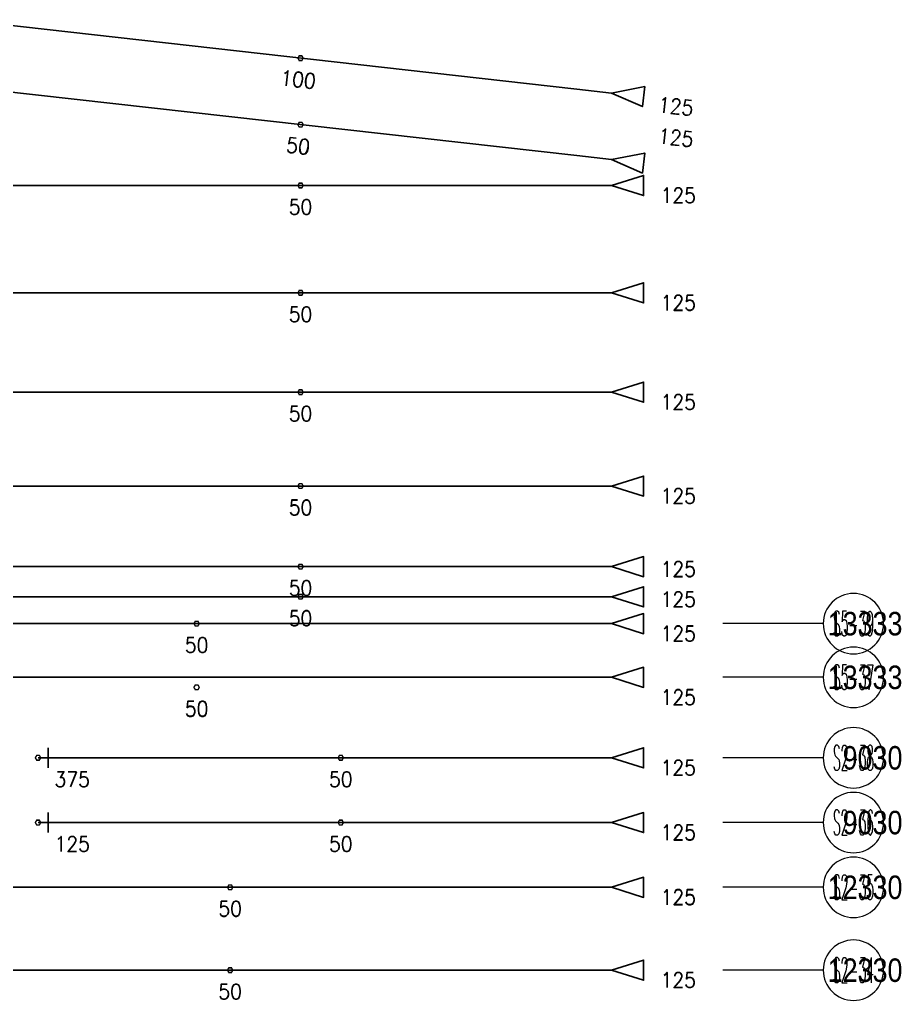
# Model space of a CAD drawing. Header units: millimetres. Extents: x 131700 to 589785, y -24154 to 46087.
# Drawn here: x 435175 to 448325, y 23634 to 38252 of the extents above; entities that cross this region are included whole.
import ezdxf
from ezdxf.enums import TextEntityAlignment as Align

# ---------------------------------------------------------------- set-up
doc = ezdxf.new("R2010")
doc.units = ezdxf.units.MM
doc.layers.get('0').update_dxf_attribs({"lineweight": 20})
doc.layers.add('ARES_TAG', color=3, linetype='Continuous')
doc.layers.add('NDC_S_TENDON', color=10, linetype='Continuous')
doc.layers.add('Current_plane_Column', color=7, linetype='Continuous', true_color=0x4b00ff)
doc.layers.add('NDC_LCAP', color=87, linetype='Continuous', plot=False)
for name, color, linetype, lineweight in [('NDC_S-TENDON', 6, 'Continuous', 35), ('NDC_S_ANNO', 7, 'Continuous', 20), ('NDC_S_SYMBOL', 1, 'Continuous', 15)]:
    doc.layers.add(name, color=color, linetype=linetype, lineweight=lineweight)
doc.styles.add('ARES_BIGTEXT', font='VHARIALN.TTF')
doc.styles.add('ARES_ROMANS_0.36', font='romans.shx', dxfattribs={"width": 0.36, "bigfont": 'vns.shx'})
doc.styles.get("Standard").update_dxf_attribs({"font": 'arial.ttf'})

# ---------------------------------------------------------------- blocks, each defined once
blk = doc.blocks.new('*U579')
at = {"layer": 'NDC_S_TENDON'}
blk.add_line((25150, 0), (34386, -1037), dxfattribs=at)
blk.add_lwpolyline([(34903, -1095), (35397, -999), (35363, -1297), (34903, -1095), (34386, -1037)], dxfattribs=at)
at = {"layer": 'ARES_TAG', "style": 'ARES_ROMANS_0.36', "width": 0.36}
blk.add_attdef('S3', text='', height=375, rotation=6.4084, dxfattribs=at).set_placement((-31310, -1669), align=Align.MIDDLE_CENTER)
at = {"layer": 'NDC_LCAP', "style": 'ARES_BIGTEXT'}
blk.add_attdef('L', text='', height=350, rotation=6.4084, dxfattribs=at).set_placement((-32036, -1751), align=Align.MIDDLE_RIGHT)
blk = doc.blocks.new('*U580')
at = {"layer": 'NDC_S_TENDON'}
blk.add_line((25150, 0), (34386, -1037), dxfattribs=at)
blk.add_lwpolyline([(34903, -1095), (35397, -999), (35363, -1297), (34903, -1095), (34386, -1037)], dxfattribs=at)
at = {"layer": 'ARES_TAG', "style": 'ARES_ROMANS_0.36', "width": 0.36}
blk.add_attdef('S3', text='', height=375, rotation=5.4568, dxfattribs=at).set_placement((-31316, -1420), align=Align.MIDDLE_CENTER)
at = {"layer": 'NDC_LCAP', "style": 'ARES_BIGTEXT'}
blk.add_attdef('L', text='', height=350, rotation=5.4568, dxfattribs=at).set_placement((-32043, -1490), align=Align.MIDDLE_RIGHT)
blk = doc.blocks.new('*U554')
at = {"layer": 'NDC_S_SYMBOL', "color": 3}
blk.add_line((-7068, 0), (-5568, 0), dxfattribs=at)
blk.add_circle((-7518, 0), 450, dxfattribs=at)
at = {"layer": 'NDC_S_TENDON'}
for p, q in [((8795, -150), (8795, 150)), ((-3388, 0), (-500, 0)), ((-500, 0), (5123, 0)), ((5123, 0), (7945, 0)), ((7945, 0), (8945, 0))]:
    blk.add_line(p, q, dxfattribs=at)
blk.add_lwpolyline([(-3908, 0), (-4388, 150), (-4388, -150), (-3908, 0), (-3388, 0)], dxfattribs=at)
at = {"layer": 'ARES_TAG', "style": 'ARES_ROMANS_0.36', "width": 0.36}
blk.add_attdef('S3', text='', height=375, dxfattribs=at).set_placement((-7518, 0), align=Align.MIDDLE_CENTER)
at = {"layer": 'NDC_LCAP', "style": 'ARES_BIGTEXT'}
blk.add_attdef('L', text='', height=350, dxfattribs=at).set_placement((-8249, 0), align=Align.MIDDLE_RIGHT)
blk = doc.blocks.new('*U551')
at = {"layer": 'NDC_S_SYMBOL', "color": 3}
blk.add_line((-7068, 0), (-5568, 0), dxfattribs=at)
blk.add_circle((-7518, 0), 450, dxfattribs=at)
at = {"layer": 'NDC_S_TENDON'}
for p, q in [((4492, -150), (4492, 150)), ((-3388, 0), (-500, 0)), ((-500, 0), (3137, 0)), ((3137, 0), (3642, 0)), ((3642, 0), (4642, 0))]:
    blk.add_line(p, q, dxfattribs=at)
blk.add_lwpolyline([(-3908, 0), (-4388, 150), (-4388, -150), (-3908, 0), (-3388, 0)], dxfattribs=at)
at = {"layer": 'ARES_TAG', "style": 'ARES_ROMANS_0.36', "width": 0.36}
blk.add_attdef('S3', text='', height=375, dxfattribs=at).set_placement((-7518, 0), align=Align.MIDDLE_CENTER)
at = {"layer": 'NDC_LCAP', "style": 'ARES_BIGTEXT'}
blk.add_attdef('L', text='', height=350, dxfattribs=at).set_placement((-8249, 0), align=Align.MIDDLE_RIGHT)
blk = doc.blocks.new('*U552')
at = {"layer": 'NDC_S_SYMBOL', "color": 3}
blk.add_line((-7068, 0), (-5568, 0), dxfattribs=at)
blk.add_circle((-7518, 0), 450, dxfattribs=at)
at = {"layer": 'NDC_S_TENDON'}
for p, q in [((7792, -150), (7792, 150)), ((-3388, 0), (-500, 0)), ((-500, 0), (5123, 0)), ((5123, 0), (6942, 0)), ((6942, 0), (7942, 0))]:
    blk.add_line(p, q, dxfattribs=at)
blk.add_lwpolyline([(-3908, 0), (-4388, 150), (-4388, -150), (-3908, 0), (-3388, 0)], dxfattribs=at)
at = {"layer": 'ARES_TAG', "style": 'ARES_ROMANS_0.36', "width": 0.36}
blk.add_attdef('S3', text='', height=375, dxfattribs=at).set_placement((-7518, 0), align=Align.MIDDLE_CENTER)
at = {"layer": 'NDC_LCAP', "style": 'ARES_BIGTEXT'}
blk.add_attdef('L', text='', height=350, dxfattribs=at).set_placement((-8249, 0), align=Align.MIDDLE_RIGHT)
blk = doc.blocks.new('*U557')
at = {"layer": 'NDC_S_SYMBOL', "color": 3}
blk.add_line((-7068, 0), (-5568, 0), dxfattribs=at)
blk.add_circle((-7518, 0), 450, dxfattribs=at)
at = {"layer": 'NDC_S_TENDON'}
for p, q in [((7792, -150), (7792, 150)), ((-3388, 0), (-500, 0)), ((-500, 0), (5123, 0)), ((5123, 0), (6942, 0)), ((6942, 0), (7942, 0))]:
    blk.add_line(p, q, dxfattribs=at)
blk.add_lwpolyline([(-3908, 0), (-4388, 150), (-4388, -150), (-3908, 0), (-3388, 0)], dxfattribs=at)
at = {"layer": 'ARES_TAG', "style": 'ARES_ROMANS_0.36', "width": 0.36}
blk.add_attdef('S3', text='', height=375, dxfattribs=at).set_placement((-7518, 0), align=Align.MIDDLE_CENTER)
at = {"layer": 'NDC_LCAP', "style": 'ARES_BIGTEXT'}
blk.add_attdef('L', text='', height=350, dxfattribs=at).set_placement((-8249, 0), align=Align.MIDDLE_RIGHT)
blk = doc.blocks.new('*U548')
at = {"layer": 'NDC_S_SYMBOL', "color": 3}
blk.add_line((-7068, 0), (-5568, 0), dxfattribs=at)
blk.add_circle((-7518, 0), 450, dxfattribs=at)
at = {"layer": 'NDC_S_TENDON'}
for p, q in [((8795, -150), (8795, 150)), ((-3388, 0), (-500, 0)), ((-500, 0), (5123, 0)), ((5123, 0), (7945, 0)), ((7945, 0), (8945, 0))]:
    blk.add_line(p, q, dxfattribs=at)
blk.add_lwpolyline([(-3908, 0), (-4388, 150), (-4388, -150), (-3908, 0), (-3388, 0)], dxfattribs=at)
at = {"layer": 'ARES_TAG', "style": 'ARES_ROMANS_0.36', "width": 0.36}
blk.add_attdef('S3', text='', height=375, dxfattribs=at).set_placement((-7518, 0), align=Align.MIDDLE_CENTER)
at = {"layer": 'NDC_LCAP', "style": 'ARES_BIGTEXT'}
blk.add_attdef('L', text='', height=350, dxfattribs=at).set_placement((-8249, 0), align=Align.MIDDLE_RIGHT)
blk = doc.blocks.new('*U546')
at = {"layer": 'NDC_S_SYMBOL', "color": 3}
blk.add_line((-7068, 0), (-5568, 0), dxfattribs=at)
blk.add_circle((-7518, 0), 450, dxfattribs=at)
at = {"layer": 'NDC_S_TENDON'}
for p, q in [((4492, -150), (4492, 150)), ((-3388, 0), (-500, 0)), ((-500, 0), (3137, 0)), ((3137, 0), (3642, 0)), ((3642, 0), (4642, 0))]:
    blk.add_line(p, q, dxfattribs=at)
blk.add_lwpolyline([(-3908, 0), (-4388, 150), (-4388, -150), (-3908, 0), (-3388, 0)], dxfattribs=at)
at = {"layer": 'ARES_TAG', "style": 'ARES_ROMANS_0.36', "width": 0.36}
blk.add_attdef('S3', text='', height=375, dxfattribs=at).set_placement((-7518, 0), align=Align.MIDDLE_CENTER)
at = {"layer": 'NDC_LCAP', "style": 'ARES_BIGTEXT'}
blk.add_attdef('L', text='', height=350, dxfattribs=at).set_placement((-8249, 0), align=Align.MIDDLE_RIGHT)
blk = doc.blocks.new('*U581')
at = {"layer": 'NDC_S_TENDON'}
blk.add_line((5123, 0), (56672, 0), dxfattribs=at)
blk.add_lwpolyline([(57192, 0), (57672, 150), (57672, -150), (57192, 0), (56672, 0)], dxfattribs=at)
at = {"layer": 'ARES_TAG', "style": 'ARES_ROMANS_0.36', "width": 0.36}
blk.add_attdef('S3', text='', height=375, dxfattribs=at).set_placement((-10195, 0), align=Align.MIDDLE_CENTER)
at = {"layer": 'NDC_LCAP', "style": 'ARES_BIGTEXT'}
blk.add_attdef('L', text='', height=350, dxfattribs=at).set_placement((-10926, 0), align=Align.MIDDLE_RIGHT)
blk = doc.blocks.new('*U582')
at = {"layer": 'NDC_S_TENDON'}
blk.add_line((5123, 0), (56672, 0), dxfattribs=at)
blk.add_lwpolyline([(57192, 0), (57672, 150), (57672, -150), (57192, 0), (56672, 0)], dxfattribs=at)
at = {"layer": 'ARES_TAG', "style": 'ARES_ROMANS_0.36', "width": 0.36}
blk.add_attdef('S3', text='', height=375, dxfattribs=at).set_placement((-9038, 0), align=Align.MIDDLE_CENTER)
at = {"layer": 'NDC_LCAP', "style": 'ARES_BIGTEXT'}
blk.add_attdef('L', text='', height=350, dxfattribs=at).set_placement((-9769, 0), align=Align.MIDDLE_RIGHT)
blk = doc.blocks.new('*U583')
at = {"layer": 'NDC_S_TENDON'}
blk.add_line((5123, 0), (56672, 0), dxfattribs=at)
blk.add_lwpolyline([(57192, 0), (57672, 150), (57672, -150), (57192, 0), (56672, 0)], dxfattribs=at)
at = {"layer": 'ARES_TAG', "style": 'ARES_ROMANS_0.36', "width": 0.36}
blk.add_attdef('S3', text='', height=375, dxfattribs=at).set_placement((-9038, 0), align=Align.MIDDLE_CENTER)
at = {"layer": 'NDC_LCAP', "style": 'ARES_BIGTEXT'}
blk.add_attdef('L', text='', height=350, dxfattribs=at).set_placement((-9769, 0), align=Align.MIDDLE_RIGHT)
blk = doc.blocks.new('*U586')
at = {"layer": 'NDC_S_TENDON'}
blk.add_line((5123, 0), (56672, 0), dxfattribs=at)
blk.add_lwpolyline([(57192, 0), (57672, 150), (57672, -150), (57192, 0), (56672, 0)], dxfattribs=at)
at = {"layer": 'ARES_TAG', "style": 'ARES_ROMANS_0.36', "width": 0.36}
blk.add_attdef('S3', text='', height=375, dxfattribs=at).set_placement((-10219, 0), align=Align.MIDDLE_CENTER)
at = {"layer": 'NDC_LCAP', "style": 'ARES_BIGTEXT'}
blk.add_attdef('L', text='', height=350, dxfattribs=at).set_placement((-10950, 0), align=Align.MIDDLE_RIGHT)
blk = doc.blocks.new('TDX')
at = {"layer": 'NDC_S-TENDON', "linetype": 'Continuous'}
for points, elevation in [([(56805, 28177, 20, 20, 0), (56785, 28212, 20, 20, 0), (56745, 28212, 20, 20, 0), (56725, 28177, 20, 20, 0), (56745, 28143, 20, 20, 0), (56785, 28143, 20, 20, 0)], 2500), ([(56805, 28177, 20, 20, 0), (56785, 28212, 20, 20, 0), (56745, 28212, 20, 20, 0), (56725, 28177, 20, 20, 0), (56745, 28143, 20, 20, 0), (56785, 28143, 20, 20, 0)], 2500), ([(56805, 28177, 20, 20, 0), (56785, 28212, 20, 20, 0), (56745, 28212, 20, 20, 0), (56725, 28177, 20, 20, 0), (56745, 28143, 20, 20, 0), (56785, 28143, 20, 20, 0)], 4989), ([(56805, 28177, 20, 20, 0), (56785, 28212, 20, 20, 0), (56745, 28212, 20, 20, 0), (56725, 28177, 20, 20, 0), (56745, 28143, 20, 20, 0), (56785, 28143, 20, 20, 0)], 4989), ([(56805, 28176, 20, 20, 0), (56785, 28211, 20, 20, 0), (56745, 28211, 20, 20, 0), (56725, 28176, 20, 20, 0), (56745, 28142, 20, 20, 0), (56785, 28142, 20, 20, 0)], 4414), ([(56805, 28176, 20, 20, 0), (56785, 28211, 20, 20, 0), (56745, 28211, 20, 20, 0), (56725, 28176, 20, 20, 0), (56745, 28142, 20, 20, 0), (56785, 28142, 20, 20, 0)], 4414), ([(56805, 27187, 20, 20, 0), (56785, 27222, 20, 20, 0), (56745, 27222, 20, 20, 0), (56725, 27187, 20, 20, 0), (56745, 27152, 20, 20, 0), (56785, 27152, 20, 20, 0)], 2800), ([(56805, 27187, 20, 20, 0), (56785, 27222, 20, 20, 0), (56745, 27222, 20, 20, 0), (56725, 27187, 20, 20, 0), (56745, 27152, 20, 20, 0), (56785, 27152, 20, 20, 0)], 2800), ([(56805, 27187, 20, 20, 0), (56785, 27222, 20, 20, 0), (56745, 27222, 20, 20, 0), (56725, 27187, 20, 20, 0), (56745, 27152, 20, 20, 0), (56785, 27152, 20, 20, 0)], 5289), ([(56805, 27187, 20, 20, 0), (56785, 27222, 20, 20, 0), (56745, 27222, 20, 20, 0), (56725, 27187, 20, 20, 0), (56745, 27152, 20, 20, 0), (56785, 27152, 20, 20, 0)], 5289), ([(56805, 27186, 20, 20, 0), (56785, 27221, 20, 20, 0), (56745, 27221, 20, 20, 0), (56725, 27186, 20, 20, 0), (56745, 27151, 20, 20, 0), (56785, 27151, 20, 20, 0)], 4714), ([(56805, 27186, 20, 20, 0), (56785, 27221, 20, 20, 0), (56745, 27221, 20, 20, 0), (56725, 27186, 20, 20, 0), (56745, 27151, 20, 20, 0), (56785, 27151, 20, 20, 0)], 4714), ([(56805, 26280, 20, 20, 0), (56785, 26315, 20, 20, 0), (56745, 26315, 20, 20, 0), (56725, 26280, 20, 20, 0), (56745, 26245, 20, 20, 0), (56785, 26245, 20, 20, 0)], 2800), ([(56805, 26280, 20, 20, 0), (56785, 26315, 20, 20, 0), (56745, 26315, 20, 20, 0), (56725, 26280, 20, 20, 0), (56745, 26245, 20, 20, 0), (56785, 26245, 20, 20, 0)], 2800), ([(56805, 26280, 20, 20, 0), (56785, 26315, 20, 20, 0), (56745, 26315, 20, 20, 0), (56725, 26280, 20, 20, 0), (56745, 26245, 20, 20, 0), (56785, 26245, 20, 20, 0)], 5289), ([(56805, 26280, 20, 20, 0), (56785, 26315, 20, 20, 0), (56745, 26315, 20, 20, 0), (56725, 26280, 20, 20, 0), (56745, 26245, 20, 20, 0), (56785, 26245, 20, 20, 0)], 5289), ([(56805, 26279, 20, 20, 0), (56785, 26313, 20, 20, 0), (56745, 26313, 20, 20, 0), (56725, 26279, 20, 20, 0), (56745, 26244, 20, 20, 0), (56785, 26244, 20, 20, 0)], 4714), ([(56805, 26279, 20, 20, 0), (56785, 26313, 20, 20, 0), (56745, 26313, 20, 20, 0), (56725, 26279, 20, 20, 0), (56745, 26244, 20, 20, 0), (56785, 26244, 20, 20, 0)], 4714), ([(56805, 24680, 20, 20, 0), (56785, 24715, 20, 20, 0), (56745, 24715, 20, 20, 0), (56725, 24680, 20, 20, 0), (56745, 24645, 20, 20, 0), (56785, 24645, 20, 20, 0)], 2800), ([(56805, 24680, 20, 20, 0), (56785, 24715, 20, 20, 0), (56745, 24715, 20, 20, 0), (56725, 24680, 20, 20, 0), (56745, 24645, 20, 20, 0), (56785, 24645, 20, 20, 0)], 2800), ([(56805, 24680, 20, 20, 0), (56785, 24715, 20, 20, 0), (56745, 24715, 20, 20, 0), (56725, 24680, 20, 20, 0), (56745, 24645, 20, 20, 0), (56785, 24645, 20, 20, 0)], 5289), ([(56805, 24680, 20, 20, 0), (56785, 24715, 20, 20, 0), (56745, 24715, 20, 20, 0), (56725, 24680, 20, 20, 0), (56745, 24645, 20, 20, 0), (56785, 24645, 20, 20, 0)], 5289), ([(56805, 24679, 20, 20, 0), (56785, 24713, 20, 20, 0), (56745, 24713, 20, 20, 0), (56725, 24679, 20, 20, 0), (56745, 24644, 20, 20, 0), (56785, 24644, 20, 20, 0)], 4714), ([(56805, 24679, 20, 20, 0), (56785, 24713, 20, 20, 0), (56745, 24713, 20, 20, 0), (56725, 24679, 20, 20, 0), (56745, 24644, 20, 20, 0), (56785, 24644, 20, 20, 0)], 4714), ([(56805, 23200, 20, 20, 0), (56785, 23235, 20, 20, 0), (56745, 23235, 20, 20, 0), (56725, 23200, 20, 20, 0), (56745, 23165, 20, 20, 0), (56785, 23165, 20, 20, 0)], 2800), ([(56805, 23200, 20, 20, 0), (56785, 23235, 20, 20, 0), (56745, 23235, 20, 20, 0), (56725, 23200, 20, 20, 0), (56745, 23165, 20, 20, 0), (56785, 23165, 20, 20, 0)], 2800), ([(56805, 23200, 20, 20, 0), (56785, 23235, 20, 20, 0), (56745, 23235, 20, 20, 0), (56725, 23200, 20, 20, 0), (56745, 23165, 20, 20, 0), (56785, 23165, 20, 20, 0)], 5289), ([(56805, 23200, 20, 20, 0), (56785, 23235, 20, 20, 0), (56745, 23235, 20, 20, 0), (56725, 23200, 20, 20, 0), (56745, 23165, 20, 20, 0), (56785, 23165, 20, 20, 0)], 5289), ([(56805, 23199, 20, 20, 0), (56785, 23233, 20, 20, 0), (56745, 23233, 20, 20, 0), (56725, 23199, 20, 20, 0), (56745, 23164, 20, 20, 0), (56785, 23164, 20, 20, 0)], 4714), ([(56805, 23199, 20, 20, 0), (56785, 23233, 20, 20, 0), (56745, 23233, 20, 20, 0), (56725, 23199, 20, 20, 0), (56745, 23164, 20, 20, 0), (56785, 23164, 20, 20, 0)], 4714), ([(56805, 21800, 20, 20, 0), (56785, 21835, 20, 20, 0), (56745, 21835, 20, 20, 0), (56725, 21800, 20, 20, 0), (56745, 21765, 20, 20, 0), (56785, 21765, 20, 20, 0)], 2800), ([(56805, 21800, 20, 20, 0), (56785, 21835, 20, 20, 0), (56745, 21835, 20, 20, 0), (56725, 21800, 20, 20, 0), (56745, 21765, 20, 20, 0), (56785, 21765, 20, 20, 0)], 2800), ([(56805, 21800, 20, 20, 0), (56785, 21835, 20, 20, 0), (56745, 21835, 20, 20, 0), (56725, 21800, 20, 20, 0), (56745, 21765, 20, 20, 0), (56785, 21765, 20, 20, 0)], 5289), ([(56805, 21800, 20, 20, 0), (56785, 21835, 20, 20, 0), (56745, 21835, 20, 20, 0), (56725, 21800, 20, 20, 0), (56745, 21765, 20, 20, 0), (56785, 21765, 20, 20, 0)], 5289), ([(56805, 21799, 20, 20, 0), (56785, 21833, 20, 20, 0), (56745, 21833, 20, 20, 0), (56725, 21799, 20, 20, 0), (56745, 21764, 20, 20, 0), (56785, 21764, 20, 20, 0)], 4714), ([(56805, 21799, 20, 20, 0), (56785, 21833, 20, 20, 0), (56745, 21833, 20, 20, 0), (56725, 21799, 20, 20, 0), (56745, 21764, 20, 20, 0), (56785, 21764, 20, 20, 0)], 4714), ([(56805, 20600, 20, 20, 0), (56785, 20635, 20, 20, 0), (56745, 20635, 20, 20, 0), (56725, 20600, 20, 20, 0), (56745, 20565, 20, 20, 0), (56785, 20565, 20, 20, 0)], 2800), ([(56805, 20600, 20, 20, 0), (56785, 20635, 20, 20, 0), (56745, 20635, 20, 20, 0), (56725, 20600, 20, 20, 0), (56745, 20565, 20, 20, 0), (56785, 20565, 20, 20, 0)], 2800), ([(56805, 20600, 20, 20, 0), (56785, 20635, 20, 20, 0), (56745, 20635, 20, 20, 0), (56725, 20600, 20, 20, 0), (56745, 20565, 20, 20, 0), (56785, 20565, 20, 20, 0)], 5289), ([(56805, 20600, 20, 20, 0), (56785, 20635, 20, 20, 0), (56745, 20635, 20, 20, 0), (56725, 20600, 20, 20, 0), (56745, 20565, 20, 20, 0), (56785, 20565, 20, 20, 0)], 5289), ([(56805, 20599, 20, 20, 0), (56785, 20633, 20, 20, 0), (56745, 20633, 20, 20, 0), (56725, 20599, 20, 20, 0), (56745, 20564, 20, 20, 0), (56785, 20564, 20, 20, 0)], 4714), ([(56805, 20599, 20, 20, 0), (56785, 20633, 20, 20, 0), (56745, 20633, 20, 20, 0), (56725, 20599, 20, 20, 0), (56745, 20564, 20, 20, 0), (56785, 20564, 20, 20, 0)], 4714), ([(56805, 20150, 20, 20, 0), (56785, 20185, 20, 20, 0), (56745, 20185, 20, 20, 0), (56725, 20150, 20, 20, 0), (56745, 20115, 20, 20, 0), (56785, 20115, 20, 20, 0)], 2550), ([(56805, 20150, 20, 20, 0), (56785, 20185, 20, 20, 0), (56745, 20185, 20, 20, 0), (56725, 20150, 20, 20, 0), (56745, 20115, 20, 20, 0), (56785, 20115, 20, 20, 0)], 2550), ([(56805, 20150, 20, 20, 0), (56785, 20185, 20, 20, 0), (56745, 20185, 20, 20, 0), (56725, 20150, 20, 20, 0), (56745, 20115, 20, 20, 0), (56785, 20115, 20, 20, 0)], 5039), ([(56805, 20150, 20, 20, 0), (56785, 20185, 20, 20, 0), (56745, 20185, 20, 20, 0), (56725, 20150, 20, 20, 0), (56745, 20115, 20, 20, 0), (56785, 20115, 20, 20, 0)], 5039), ([(56805, 20149, 20, 20, 0), (56785, 20183, 20, 20, 0), (56745, 20183, 20, 20, 0), (56725, 20149, 20, 20, 0), (56745, 20114, 20, 20, 0), (56785, 20114, 20, 20, 0)], 4464), ([(56805, 20149, 20, 20, 0), (56785, 20183, 20, 20, 0), (56745, 20183, 20, 20, 0), (56725, 20149, 20, 20, 0), (56745, 20114, 20, 20, 0), (56785, 20114, 20, 20, 0)], 4464), ([(55255, 19750, 20, 20, 0), (55235, 19785, 20, 20, 0), (55195, 19785, 20, 20, 0), (55175, 19750, 20, 20, 0), (55195, 19715, 20, 20, 0), (55235, 19715, 20, 20, 0)], 2550), ([(55255, 19750, 20, 20, 0), (55235, 19785, 20, 20, 0), (55195, 19785, 20, 20, 0), (55175, 19750, 20, 20, 0), (55195, 19715, 20, 20, 0), (55235, 19715, 20, 20, 0)], 2550), ([(55255, 19750, 20, 20, 0), (55235, 19785, 20, 20, 0), (55195, 19785, 20, 20, 0), (55175, 19750, 20, 20, 0), (55195, 19715, 20, 20, 0), (55235, 19715, 20, 20, 0)], 5039), ([(55255, 19750, 20, 20, 0), (55235, 19785, 20, 20, 0), (55195, 19785, 20, 20, 0), (55175, 19750, 20, 20, 0), (55195, 19715, 20, 20, 0), (55235, 19715, 20, 20, 0)], 5039), ([(55255, 19749, 20, 20, 0), (55235, 19783, 20, 20, 0), (55195, 19783, 20, 20, 0), (55175, 19749, 20, 20, 0), (55195, 19714, 20, 20, 0), (55235, 19714, 20, 20, 0)], 4464), ([(55255, 19749, 20, 20, 0), (55235, 19783, 20, 20, 0), (55195, 19783, 20, 20, 0), (55175, 19749, 20, 20, 0), (55195, 19714, 20, 20, 0), (55235, 19714, 20, 20, 0)], 4464), ([(55255, 18800, 20, 20, 0), (55235, 18835, 20, 20, 0), (55195, 18835, 20, 20, 0), (55175, 18800, 20, 20, 0), (55195, 18765, 20, 20, 0), (55235, 18765, 20, 20, 0)], 2550), ([(55255, 18800, 20, 20, 0), (55235, 18835, 20, 20, 0), (55195, 18835, 20, 20, 0), (55175, 18800, 20, 20, 0), (55195, 18765, 20, 20, 0), (55235, 18765, 20, 20, 0)], 2550), ([(55255, 18800, 20, 20, 0), (55235, 18835, 20, 20, 0), (55195, 18835, 20, 20, 0), (55175, 18800, 20, 20, 0), (55195, 18765, 20, 20, 0), (55235, 18765, 20, 20, 0)], 5039), ([(55255, 18800, 20, 20, 0), (55235, 18835, 20, 20, 0), (55195, 18835, 20, 20, 0), (55175, 18800, 20, 20, 0), (55195, 18765, 20, 20, 0), (55235, 18765, 20, 20, 0)], 5039), ([(55255, 18799, 20, 20, 0), (55235, 18834, 20, 20, 0), (55195, 18834, 20, 20, 0), (55175, 18799, 20, 20, 0), (55195, 18764, 20, 20, 0), (55235, 18764, 20, 20, 0)], 4464), ([(55255, 18799, 20, 20, 0), (55235, 18834, 20, 20, 0), (55195, 18834, 20, 20, 0), (55175, 18799, 20, 20, 0), (55195, 18764, 20, 20, 0), (55235, 18764, 20, 20, 0)], 4464), ([(52890, 17750, 20, 20, 0), (52870, 17785, 20, 20, 0), (52830, 17785, 20, 20, 0), (52810, 17750, 20, 20, 0), (52830, 17715, 20, 20, 0), (52870, 17715, 20, 20, 0)], 2875), ([(52890, 17750, 20, 20, 0), (52870, 17785, 20, 20, 0), (52830, 17785, 20, 20, 0), (52810, 17750, 20, 20, 0), (52830, 17715, 20, 20, 0), (52870, 17715, 20, 20, 0)], 2875), ([(52890, 17750, 20, 20, 0), (52870, 17785, 20, 20, 0), (52830, 17785, 20, 20, 0), (52810, 17750, 20, 20, 0), (52830, 17715, 20, 20, 0), (52870, 17715, 20, 20, 0)], 5364), ([(52890, 17750, 20, 20, 0), (52870, 17785, 20, 20, 0), (52830, 17785, 20, 20, 0), (52810, 17750, 20, 20, 0), (52830, 17715, 20, 20, 0), (52870, 17715, 20, 20, 0)], 5364), ([(52890, 17749, 20, 20, 0), (52870, 17784, 20, 20, 0), (52830, 17784, 20, 20, 0), (52810, 17749, 20, 20, 0), (52830, 17714, 20, 20, 0), (52870, 17714, 20, 20, 0)], 4789), ([(52890, 17749, 20, 20, 0), (52870, 17784, 20, 20, 0), (52830, 17784, 20, 20, 0), (52810, 17749, 20, 20, 0), (52830, 17714, 20, 20, 0), (52870, 17714, 20, 20, 0)], 4789), ([(57405, 17750, 20, 20, 0), (57385, 17785, 20, 20, 0), (57345, 17785, 20, 20, 0), (57325, 17750, 20, 20, 0), (57345, 17715, 20, 20, 0), (57385, 17715, 20, 20, 0)], 2550), ([(57405, 17750, 20, 20, 0), (57385, 17785, 20, 20, 0), (57345, 17785, 20, 20, 0), (57325, 17750, 20, 20, 0), (57345, 17715, 20, 20, 0), (57385, 17715, 20, 20, 0)], 2550), ([(57405, 17750, 20, 20, 0), (57385, 17785, 20, 20, 0), (57345, 17785, 20, 20, 0), (57325, 17750, 20, 20, 0), (57345, 17715, 20, 20, 0), (57385, 17715, 20, 20, 0)], 5039), ([(57405, 17750, 20, 20, 0), (57385, 17785, 20, 20, 0), (57345, 17785, 20, 20, 0), (57325, 17750, 20, 20, 0), (57345, 17715, 20, 20, 0), (57385, 17715, 20, 20, 0)], 5039), ([(57405, 17749, 20, 20, 0), (57385, 17784, 20, 20, 0), (57345, 17784, 20, 20, 0), (57325, 17749, 20, 20, 0), (57345, 17714, 20, 20, 0), (57385, 17714, 20, 20, 0)], 4464), ([(57405, 17749, 20, 20, 0), (57385, 17784, 20, 20, 0), (57345, 17784, 20, 20, 0), (57325, 17749, 20, 20, 0), (57345, 17714, 20, 20, 0), (57385, 17714, 20, 20, 0)], 4464), ([(52890, 16785, 20, 20, 0), (52870, 16820, 20, 20, 0), (52830, 16820, 20, 20, 0), (52810, 16785, 20, 20, 0), (52830, 16750, 20, 20, 0), (52870, 16750, 20, 20, 0)], 2875), ([(52890, 16785, 20, 20, 0), (52870, 16820, 20, 20, 0), (52830, 16820, 20, 20, 0), (52810, 16785, 20, 20, 0), (52830, 16750, 20, 20, 0), (52870, 16750, 20, 20, 0)], 2875), ([(52890, 16785, 20, 20, 0), (52870, 16820, 20, 20, 0), (52830, 16820, 20, 20, 0), (52810, 16785, 20, 20, 0), (52830, 16750, 20, 20, 0), (52870, 16750, 20, 20, 0)], 5364), ([(52890, 16785, 20, 20, 0), (52870, 16820, 20, 20, 0), (52830, 16820, 20, 20, 0), (52810, 16785, 20, 20, 0), (52830, 16750, 20, 20, 0), (52870, 16750, 20, 20, 0)], 5364), ([(52890, 16784, 20, 20, 0), (52870, 16819, 20, 20, 0), (52830, 16819, 20, 20, 0), (52810, 16784, 20, 20, 0), (52830, 16749, 20, 20, 0), (52870, 16749, 20, 20, 0)], 4789), ([(52890, 16784, 20, 20, 0), (52870, 16819, 20, 20, 0), (52830, 16819, 20, 20, 0), (52810, 16784, 20, 20, 0), (52830, 16749, 20, 20, 0), (52870, 16749, 20, 20, 0)], 4789), ([(57405, 16785, 20, 20, 0), (57385, 16820, 20, 20, 0), (57345, 16820, 20, 20, 0), (57325, 16785, 20, 20, 0), (57345, 16750, 20, 20, 0), (57385, 16750, 20, 20, 0)], 2800), ([(57405, 16785, 20, 20, 0), (57385, 16820, 20, 20, 0), (57345, 16820, 20, 20, 0), (57325, 16785, 20, 20, 0), (57345, 16750, 20, 20, 0), (57385, 16750, 20, 20, 0)], 2800), ([(57405, 16785, 20, 20, 0), (57385, 16820, 20, 20, 0), (57345, 16820, 20, 20, 0), (57325, 16785, 20, 20, 0), (57345, 16750, 20, 20, 0), (57385, 16750, 20, 20, 0)], 5289), ([(57405, 16785, 20, 20, 0), (57385, 16820, 20, 20, 0), (57345, 16820, 20, 20, 0), (57325, 16785, 20, 20, 0), (57345, 16750, 20, 20, 0), (57385, 16750, 20, 20, 0)], 5289), ([(57405, 16784, 20, 20, 0), (57385, 16819, 20, 20, 0), (57345, 16819, 20, 20, 0), (57325, 16784, 20, 20, 0), (57345, 16749, 20, 20, 0), (57385, 16749, 20, 20, 0)], 4714), ([(57405, 16784, 20, 20, 0), (57385, 16819, 20, 20, 0), (57345, 16819, 20, 20, 0), (57325, 16784, 20, 20, 0), (57345, 16749, 20, 20, 0), (57385, 16749, 20, 20, 0)], 4714), ([(55755, 15820, 20, 20, 0), (55735, 15855, 20, 20, 0), (55695, 15855, 20, 20, 0), (55675, 15820, 20, 20, 0), (55695, 15785, 20, 20, 0), (55735, 15785, 20, 20, 0)], 2800), ([(55755, 15820, 20, 20, 0), (55735, 15855, 20, 20, 0), (55695, 15855, 20, 20, 0), (55675, 15820, 20, 20, 0), (55695, 15785, 20, 20, 0), (55735, 15785, 20, 20, 0)], 2800), ([(55755, 15820, 20, 20, 0), (55735, 15855, 20, 20, 0), (55695, 15855, 20, 20, 0), (55675, 15820, 20, 20, 0), (55695, 15785, 20, 20, 0), (55735, 15785, 20, 20, 0)], 5289), ([(55755, 15820, 20, 20, 0), (55735, 15855, 20, 20, 0), (55695, 15855, 20, 20, 0), (55675, 15820, 20, 20, 0), (55695, 15785, 20, 20, 0), (55735, 15785, 20, 20, 0)], 5289), ([(55755, 15819, 20, 20, 0), (55735, 15854, 20, 20, 0), (55695, 15854, 20, 20, 0), (55675, 15819, 20, 20, 0), (55695, 15784, 20, 20, 0), (55735, 15784, 20, 20, 0)], 4714), ([(55755, 15819, 20, 20, 0), (55735, 15854, 20, 20, 0), (55695, 15854, 20, 20, 0), (55675, 15819, 20, 20, 0), (55695, 15784, 20, 20, 0), (55735, 15784, 20, 20, 0)], 4714), ([(55755, 14585, 20, 20, 0), (55735, 14620, 20, 20, 0), (55695, 14620, 20, 20, 0), (55675, 14585, 20, 20, 0), (55695, 14550, 20, 20, 0), (55735, 14550, 20, 20, 0)], 2800), ([(55755, 14585, 20, 20, 0), (55735, 14620, 20, 20, 0), (55695, 14620, 20, 20, 0), (55675, 14585, 20, 20, 0), (55695, 14550, 20, 20, 0), (55735, 14550, 20, 20, 0)], 2800), ([(55755, 14585, 20, 20, 0), (55735, 14620, 20, 20, 0), (55695, 14620, 20, 20, 0), (55675, 14585, 20, 20, 0), (55695, 14550, 20, 20, 0), (55735, 14550, 20, 20, 0)], 5289), ([(55755, 14585, 20, 20, 0), (55735, 14620, 20, 20, 0), (55695, 14620, 20, 20, 0), (55675, 14585, 20, 20, 0), (55695, 14550, 20, 20, 0), (55735, 14550, 20, 20, 0)], 5289), ([(55755, 14584, 20, 20, 0), (55735, 14619, 20, 20, 0), (55695, 14619, 20, 20, 0), (55675, 14584, 20, 20, 0), (55695, 14549, 20, 20, 0), (55735, 14549, 20, 20, 0)], 4714), ([(55755, 14584, 20, 20, 0), (55735, 14619, 20, 20, 0), (55695, 14619, 20, 20, 0), (55675, 14584, 20, 20, 0), (55695, 14549, 20, 20, 0), (55735, 14549, 20, 20, 0)], 4714)]:
    blk.add_lwpolyline(points, format="xyseb", close=True, dxfattribs=dict(at, elevation=elevation))
for name, p in [('*U579', (26500, 28752, 4422)), ('*U580', (26500, 27761, 4614)), ('*U581', (4209, 26279, 4717)), ('*U582', (4209, 24679, 4717)), ('*U583', (4209, 23199, 4717)), ('*U583', (4209, 21799, 4717)), ('*U583', (4209, 20599, 4717)), ('*U586', (4209, 20149, 4584))]:
    blk.add_blockref(name, p)
ref = blk.add_blockref('*U554', (57492, 19749, 1914), dxfattribs=dict(xscale=-1))
ref.add_attrib('L', '13333', dxfattribs={"layer": 'NDC_LCAP', "height": 350, "style": 'ARES_BIGTEXT'}).set_placement((65741, 19749, 1914), align=Align.MIDDLE_RIGHT)
ref.add_attrib('S3', 'S5-39', dxfattribs={"layer": 'ARES_TAG', "height": 375, "style": 'ARES_ROMANS_0.36', "width": 0.36}).set_placement((65010, 19749, 1914), align=Align.MIDDLE_CENTER)
ref = blk.add_blockref('*U548', (57492, 18949, 1914), dxfattribs=dict(xscale=-1))
ref.add_attrib('L', '13333', dxfattribs={"layer": 'NDC_LCAP', "height": 350, "style": 'ARES_BIGTEXT'}).set_placement((65741, 18949, 1914), align=Align.MIDDLE_RIGHT)
ref.add_attrib('S3', 'S5-37', dxfattribs={"layer": 'ARES_TAG', "height": 375, "style": 'ARES_ROMANS_0.36', "width": 0.36}).set_placement((65010, 18949, 1914), align=Align.MIDDLE_CENTER)
ref = blk.add_blockref('*U551', (57492, 17749, 1907), dxfattribs=dict(xscale=-1))
ref.add_attrib('L', '9030', dxfattribs={"layer": 'NDC_LCAP', "height": 350, "style": 'ARES_BIGTEXT'}).set_placement((65741, 17749, 1907), align=Align.MIDDLE_RIGHT)
ref.add_attrib('S3', 'S2-38', dxfattribs={"layer": 'ARES_TAG', "height": 375, "style": 'ARES_ROMANS_0.36', "width": 0.36}).set_placement((65010, 17749, 1907), align=Align.MIDDLE_CENTER)
ref = blk.add_blockref('*U546', (57492, 16784, 4789), dxfattribs=dict(xscale=-1))
ref.add_attrib('L', '9030', dxfattribs={"layer": 'NDC_LCAP', "height": 350, "style": 'ARES_BIGTEXT'}).set_placement((65741, 16784, 4789), align=Align.MIDDLE_RIGHT)
ref.add_attrib('S3', 'S2-36', dxfattribs={"layer": 'ARES_TAG', "height": 375, "style": 'ARES_ROMANS_0.36', "width": 0.36}).set_placement((65010, 16784, 4789), align=Align.MIDDLE_CENTER)
ref = blk.add_blockref('*U552', (57492, 15819, 4789), dxfattribs=dict(xscale=-1))
ref.add_attrib('L', '12330', dxfattribs={"layer": 'NDC_LCAP', "height": 350, "style": 'ARES_BIGTEXT'}).set_placement((65741, 15819, 4789), align=Align.MIDDLE_RIGHT)
ref.add_attrib('S3', 'S2-35', dxfattribs={"layer": 'ARES_TAG', "height": 375, "style": 'ARES_ROMANS_0.36', "width": 0.36}).set_placement((65010, 15819, 4789), align=Align.MIDDLE_CENTER)
ref = blk.add_blockref('*U557', (57492, 14584, 4789), dxfattribs=dict(xscale=-1))
ref.add_attrib('L', '12330', dxfattribs={"layer": 'NDC_LCAP', "height": 350, "style": 'ARES_BIGTEXT'}).set_placement((65741, 14584, 4789), align=Align.MIDDLE_RIGHT)
ref.add_attrib('S3', 'S2-34', dxfattribs={"layer": 'ARES_TAG', "height": 375, "style": 'ARES_ROMANS_0.36', "width": 0.36}).set_placement((65010, 14584, 4789), align=Align.MIDDLE_CENTER)
at = {"layer": 'NDC_S_ANNO', "linetype": 'Continuous', "char_height": 225, "attachment_point": 5, "rotation": 353.6135, "line_spacing_factor": 0.75}
for s, insert in [('\\FSTANDARD.shx;100', (56729, 27859, 2500)), ('\\FSTANDARD.shx;100', (56729, 27859, 4989)), ('\\FSTANDARD.shx;100', (56730, 27858, 4414)), ('\\FSTANDARD.shx;125', (62362, 27459, 2875)), ('\\FSTANDARD.shx;125', (62362, 27459, 5364)), ('\\FSTANDARD.shx;125', (62362, 27458, 4789)), ('\\FSTANDARD.shx;125', (62362, 26993, 2875)), ('\\FSTANDARD.shx;125', (62362, 26993, 5364)), ('\\FSTANDARD.shx;125', (62362, 26992, 4789)), ('\\FSTANDARD.shx;50', (56729, 26869, 2800)), ('\\FSTANDARD.shx;50', (56729, 26869, 5289)), ('\\FSTANDARD.shx;50', (56730, 26868, 4714))]:
    blk.add_mtext(s, dxfattribs=dict(at, insert=insert))
at = {"layer": 'NDC_S_ANNO', "linetype": 'Continuous', "char_height": 225, "attachment_point": 5, "line_spacing_factor": 0.75}
for s, insert in [('\\FSTANDARD.shx;125', (62398, 26132, 2875)), ('\\FSTANDARD.shx;125', (62398, 26132, 5364)), ('\\FSTANDARD.shx;125', (62398, 26131, 4789)), ('\\FSTANDARD.shx;50', (56765, 25960, 2800)), ('\\FSTANDARD.shx;50', (56765, 25960, 5289)), ('\\FSTANDARD.shx;50', (56765, 25959, 4714)), ('\\FSTANDARD.shx;125', (62398, 24532, 2875)), ('\\FSTANDARD.shx;125', (62398, 24532, 5364)), ('\\FSTANDARD.shx;125', (62398, 24531, 4789)), ('\\FSTANDARD.shx;50', (56765, 24360, 2800)), ('\\FSTANDARD.shx;50', (56765, 24360, 5289)), ('\\FSTANDARD.shx;50', (56765, 24359, 4714)), ('\\FSTANDARD.shx;125', (62398, 23052, 2875)), ('\\FSTANDARD.shx;125', (62398, 23052, 5364)), ('\\FSTANDARD.shx;125', (62398, 23051, 4789)), ('\\FSTANDARD.shx;50', (56765, 22880, 2800)), ('\\FSTANDARD.shx;50', (56765, 22880, 5289)), ('\\FSTANDARD.shx;50', (56765, 22879, 4714)), ('\\FSTANDARD.shx;125', (62398, 21652, 2875)), ('\\FSTANDARD.shx;125', (62398, 21652, 5364)), ('\\FSTANDARD.shx;125', (62398, 21651, 4789)), ('\\FSTANDARD.shx;50', (56765, 21480, 2800)), ('\\FSTANDARD.shx;50', (56765, 21480, 5289)), ('\\FSTANDARD.shx;50', (56765, 21479, 4714)), ('\\FSTANDARD.shx;125', (62398, 20563, 2875)), ('\\FSTANDARD.shx;125', (62398, 20563, 5364)), ('\\FSTANDARD.shx;125', (62398, 20561, 4789)), ('\\FSTANDARD.shx;50', (56765, 20280, 2800)), ('\\FSTANDARD.shx;50', (56765, 20280, 5289)), ('\\FSTANDARD.shx;50', (56765, 20279, 4714)), ('\\FSTANDARD.shx;125', (62398, 20113, 2875)), ('\\FSTANDARD.shx;125', (62398, 20113, 5364)), ('\\FSTANDARD.shx;125', (62398, 20111, 4789)), ('\\FSTANDARD.shx;50', (56765, 19830, 2550)), ('\\FSTANDARD.shx;50', (56765, 19830, 5039)), ('\\FSTANDARD.shx;50', (56765, 19829, 4464)), ('\\FSTANDARD.shx;125', (62398, 19602, 2875)), ('\\FSTANDARD.shx;125', (62398, 19602, 5364)), ('\\FSTANDARD.shx;125', (62398, 19601, 4789)), ('\\FSTANDARD.shx;50', (55215, 19430, 2550)), ('\\FSTANDARD.shx;50', (55215, 19430, 5039)), ('\\FSTANDARD.shx;50', (55215, 19429, 4464)), ('\\FSTANDARD.shx;125', (62398, 18653, 2875)), ('\\FSTANDARD.shx;125', (62398, 18653, 5364)), ('\\FSTANDARD.shx;125', (62398, 18651, 4789)), ('\\FSTANDARD.shx;50', (55215, 18480, 2550)), ('\\FSTANDARD.shx;50', (55215, 18480, 5039)), ('\\FSTANDARD.shx;50', (55215, 18479, 4464)), ('\\FSTANDARD.shx;125', (62398, 17603, 2875)), ('\\FSTANDARD.shx;125', (62398, 17603, 5364)), ('\\FSTANDARD.shx;125', (62398, 17601, 4789)), ('\\FSTANDARD.shx;375', (53360, 17430, 2875)), ('\\FSTANDARD.shx;375', (53360, 17430, 5364)), ('\\FSTANDARD.shx;50', (57365, 17430, 2550)), ('\\FSTANDARD.shx;50', (57365, 17430, 5039)), ('\\FSTANDARD.shx;375', (53360, 17429, 4789)), ('\\FSTANDARD.shx;50', (57365, 17429, 4464)), ('\\FSTANDARD.shx;125', (62398, 16638, 2875)), ('\\FSTANDARD.shx;125', (62398, 16638, 5364)), ('\\FSTANDARD.shx;125', (62398, 16636, 4789)), ('\\FSTANDARD.shx;125', (53360, 16465, 2875)), ('\\FSTANDARD.shx;125', (53360, 16465, 5364)), ('\\FSTANDARD.shx;125', (53360, 16464, 4789)), ('\\FSTANDARD.shx;50', (57365, 16465, 2800)), ('\\FSTANDARD.shx;50', (57365, 16465, 5289)), ('\\FSTANDARD.shx;50', (57365, 16464, 4714)), ('\\FSTANDARD.shx;125', (62398, 15673, 2875)), ('\\FSTANDARD.shx;125', (62398, 15673, 5364)), ('\\FSTANDARD.shx;125', (62398, 15671, 4789)), ('\\FSTANDARD.shx;50', (55715, 15500, 2800)), ('\\FSTANDARD.shx;50', (55715, 15500, 5289)), ('\\FSTANDARD.shx;50', (55715, 15499, 4714)), ('\\FSTANDARD.shx;125', (62398, 14438, 2875)), ('\\FSTANDARD.shx;125', (62398, 14438, 5364)), ('\\FSTANDARD.shx;125', (62398, 14436, 4789)), ('\\FSTANDARD.shx;50', (55715, 14265, 2800)), ('\\FSTANDARD.shx;50', (55715, 14265, 5289)), ('\\FSTANDARD.shx;50', (55715, 14264, 4714))]:
    blk.add_mtext(s, dxfattribs=dict(at, insert=insert))

msp = doc.modelspace()

# ---------------------------------------------------------------- block references
at = {"layer": 'Current_plane_Column'}
msp.add_blockref('TDX', (382600, 9500), dxfattribs=at)

doc.saveas('drawing.dxf')
